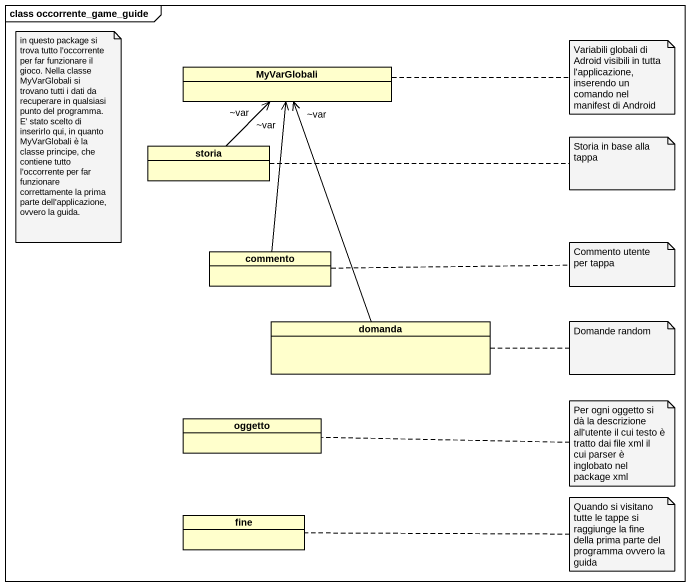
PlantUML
@startuml
mainframe class occorrente_game_guide
hide circle
hide empty members
class MyVarGlobali
class storia
class commento
class domanda
class oggetto
class fine
storia -up-> "~var" MyVarGlobali
commento -up-> "~var" MyVarGlobali
domanda -up-> "~var" MyVarGlobali
note as N1
  in questo package si trova tutto l'occorrente per far funzionare il gioco. Nella classe MyVarGlobali si trovano tutti i dati da recuperare in qualsiasi punto del programma. E' stato scelto di inserirlo qui, in quanto MyVarGlobali è la classe principe, che contiene tutto l'occorrente per far funzionare correttamente la prima parte dell'applicazione, ovvero la guida.
end note
note right of MyVarGlobali : Variabili globali di Adroid visibili in tutta l'applicazione, inserendo un comando nel manifest di Android
note right of storia : Storia in base alla tappa
note right of commento : Commento utente per tappa
note right of domanda : Domande random
note right of oggetto : Per ogni oggetto si dà la descrizione all'utente il cui testo è tratto dai file xml il cui parser è inglobato nel package xml
note right of fine : Quando si visitano tutte le tappe si raggiunge la fine della prima parte del programma ovvero la guida
@enduml
